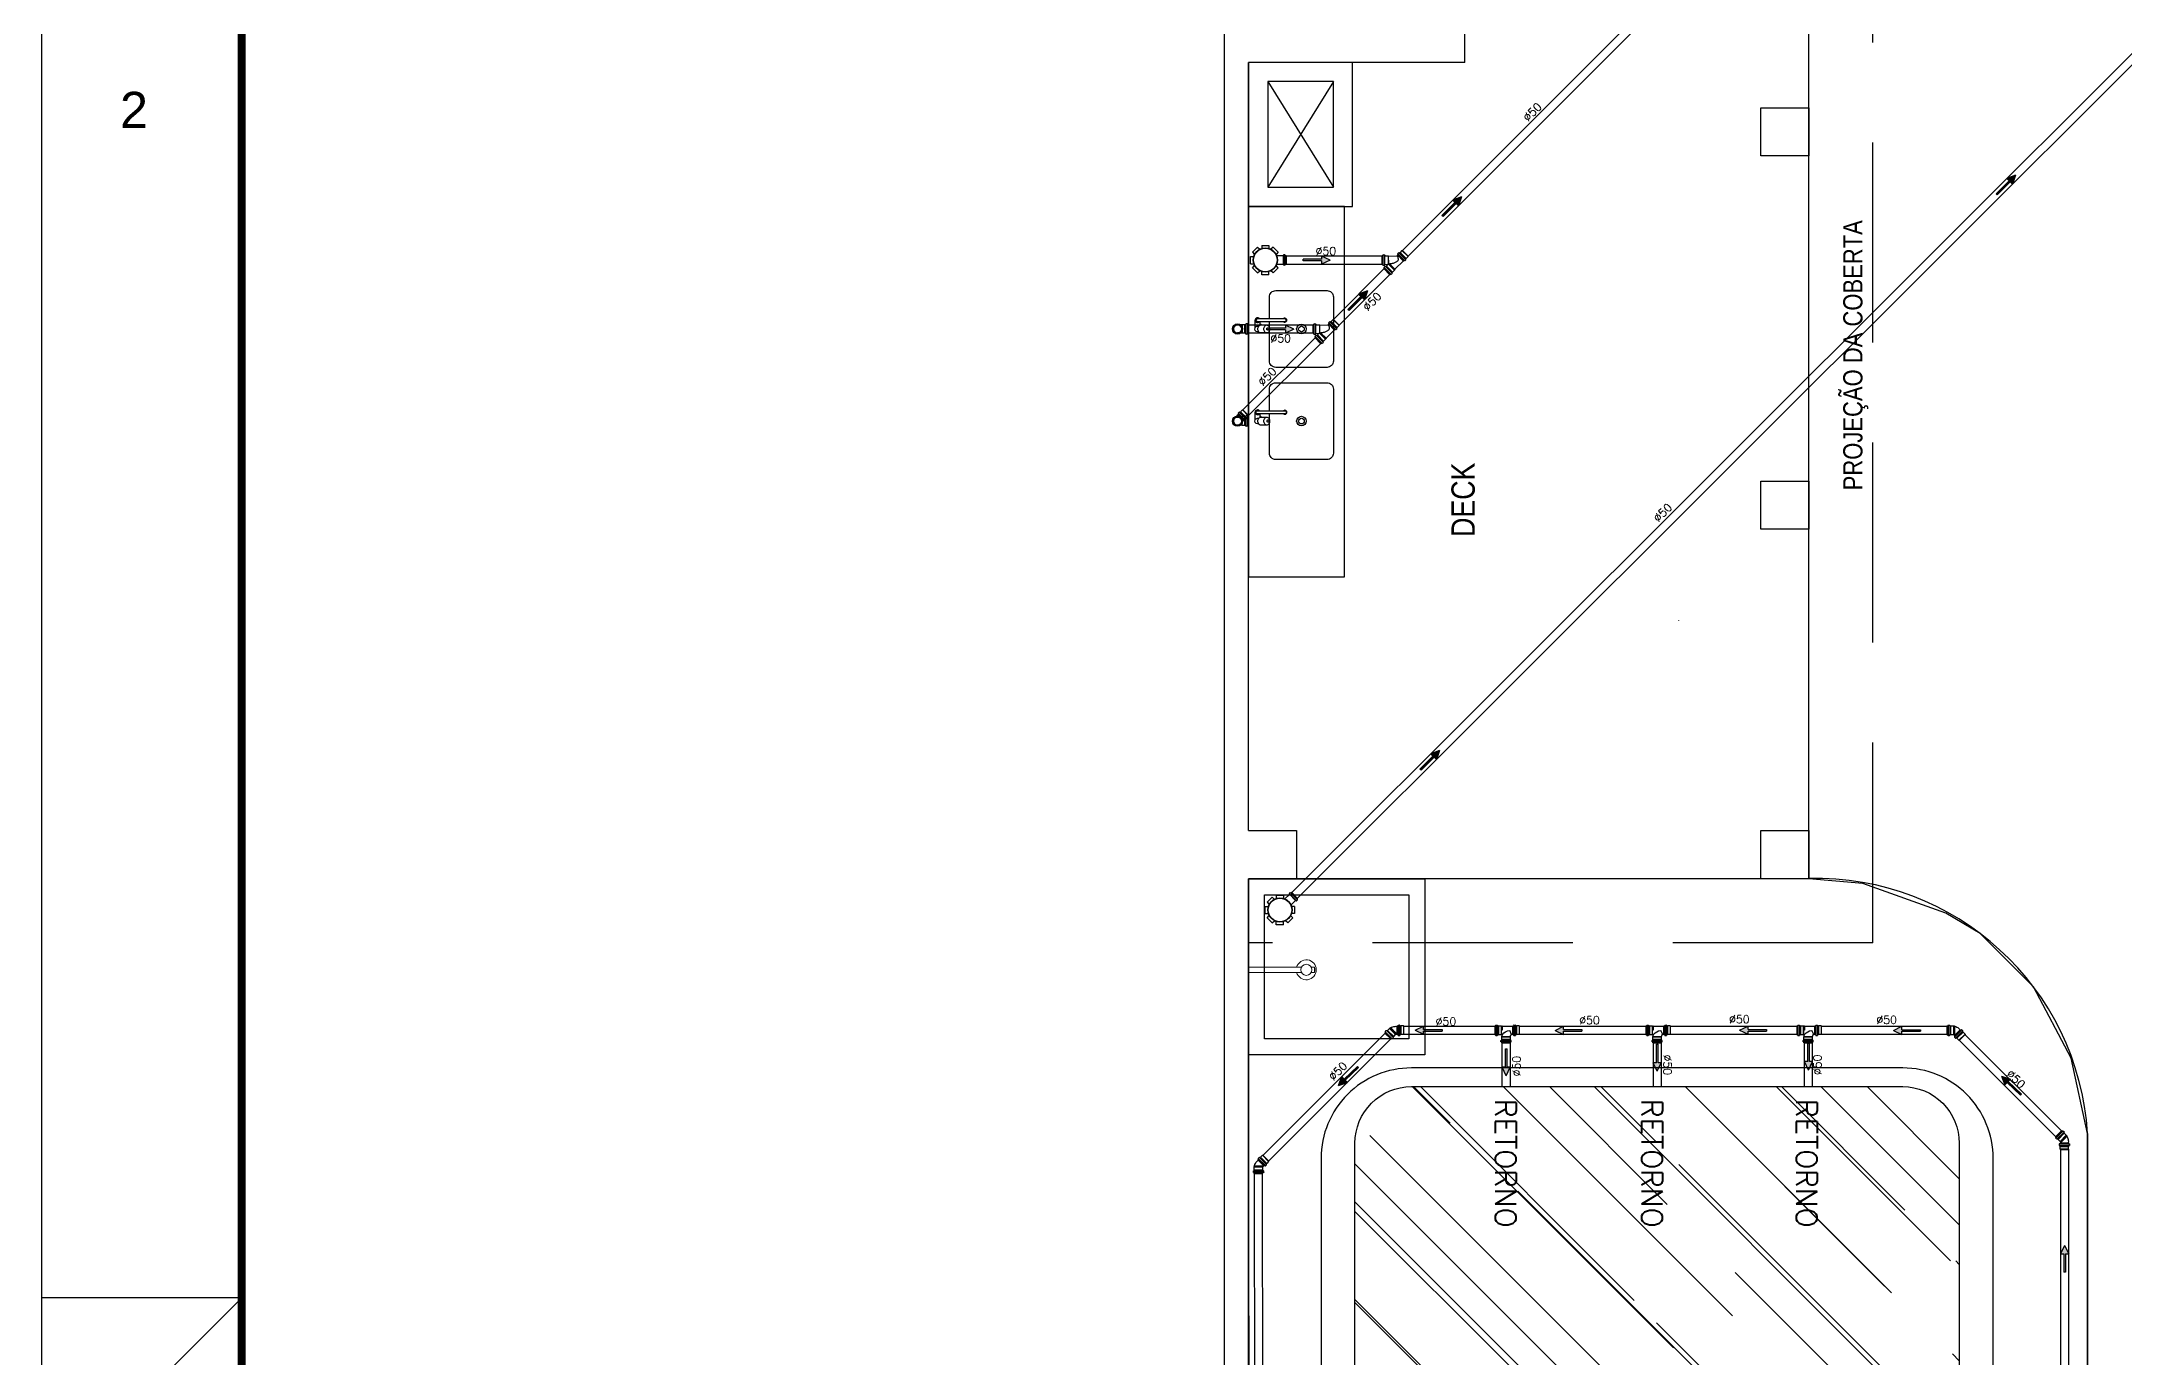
# Model space of a CAD drawing. Header units: millimetres. Extents: x 3923 to 4007, y 744 to 982.
# Drawn here: x 3923.03 to 3949.06, y 832.34 to 848.78 of the extents above; entities that cross this region are included whole.
import ezdxf
from ezdxf.enums import TextEntityAlignment as Align

# ---------------------------------------------------------------- set-up
doc = ezdxf.new("R2010")
doc.units = ezdxf.units.MM
doc.header["$LTSCALE"] = 20
doc.linetypes.add('CONTINU', pattern=[0])
doc.linetypes.add('HIDDEN2', pattern=[0.1875, 0.125, -0.0625])
for name, color, linetype in [('AF', 5, 'Continuous'), ('E-txt-g', 3, 'Continuous'), ('Esgoto', 5, 'Continuous'), ('HIDROSSANITÁRIO', 8, 'Continuous'), ("PRANCHA - PROJETU'S", 7, 'Continuous'), ('Prumadas_T', 2, 'Continuous'), ('Texto-Tubos', 7, 'Continuous'), ('TigreCad', 3, 'Continuous'), ('Tinterno', 9, 'Continuous')]:
    doc.layers.add(name, color=color, linetype=linetype)
doc.layers.add('E-Lay-9', color=9, linetype='Continuous', lineweight=9)
doc.layers.add('E-Txt-W', color=7, linetype='Continuous', lineweight=20)
doc.styles.add('ARIAL', font='arial.ttf', dxfattribs={"height": 2})
doc.styles.add('F2', font='ARIALN.TTF')
doc.styles.add('REG60', font='romans.shx', dxfattribs={"width": 0.8, "height": 0.15})
doc.styles.add('REG80', font='romans.shx', dxfattribs={"width": 0.8, "height": 0.2})
doc.styles.add('ROMANS', font='romans__.ttf', dxfattribs={"height": 0.1})
doc.styles.add('TCTUBOS-TXT', font='txt.shx')

# ---------------------------------------------------------------- blocks, each defined once
blk = doc.blocks.new('ADFSGASDFG')
at = {"layer": "PRANCHA - PROJETU'S", "color": 1}
for p, q in [((276.578, 107.346), (276.578, 47.946)), ((279.078, 77.646), (276.578, 75.146)), ((279.078, 77.646), (276.578, 77.646))]:
    blk.add_line(p, q, dxfattribs=at)
at = {"layer": "PRANCHA - PROJETU'S", "color": 4, "const_width": 0.1}
blk.add_lwpolyline([(279.078, 106.346), (359.678, 106.346), (359.678, 48.946), (279.078, 48.946)], close=True, dxfattribs=at)
at = {"layer": "PRANCHA - PROJETU'S", "color": 50, "linetype": 'Continuous', "style": 'ARIAL'}
blk.add_text('2', height=0.45, dxfattribs=at).set_placement((277.732, 92.496), align=Align.MIDDLE)
blk = doc.blocks.new('Chuveiro')
at = {"layer": 'E-Lay-9', "color": 8}
for p, q in [((-0.031, 0.016), (-0.36, 0.016)), ((0.051, 0.016), (0.031, 0.016)), ((0.051, 0.016), (0.051, -0.016)), ((-0.031, -0.016), (-0.36, -0.016)), ((0.051, -0.016), (0.031, -0.016))]:
    blk.add_line(p, q, dxfattribs=at)
blk.add_circle((0, 0), 0.0348, dxfattribs=at)
for centre, radius, start, end in [((0, 0), 0.0624, 194.4775, 165.5225), ((0.009, 0), 0.0444, 339.4266, 20.5734)]:
    blk.add_arc(centre, radius, start, end, dxfattribs=at)
blk = doc.blocks.new('TXT-AMB75')
at = {"layer": 'E-txt-g', "style": 'REG80', "width": 0.8, "flags": 8}
blk.add_attdef('TXT', text='', height=0.2, dxfattribs=at).set_placement((0.005, 0.296), align=Align.CENTER)
at = {"layer": 'E-Txt-W', "style": 'REG60', "width": 0.8, "flags": 8}
blk.add_attdef('TXT', text='', height=0.15, dxfattribs=at).set_placement((0.005, 0.027), align=Align.CENTER)
blk = doc.blocks.new('ten50p')
at = {"layer": 'TigreCad'}
for p, q in [((-32, 64), (-32, 55)), ((-31, 65), (-28, 66)), ((-31, 64), (31, 64)), ((-31, 55), (31, 55)), ((-31, 54), (-28, 54)), ((-27, 71), (27, 71)), ((-27, 71), (-27, 67)), ((-27, 53), (-27, 48)), ((-27, 48), (-27, 31)), ((-27, 48), (27, 48)), ((-27, 48), (-27, 48)), ((-27, 31), (27, 31)), ((-27, 31), (-25, 30)), ((-27, 27), (-27, 24)), ((-25, 27), (-27, 27)), ((-27, 27), (0, 27)), ((-25, 24), (-27, 24)), ((-27, 24), (0, 24)), ((-25, 30), (-25, 27)), ((-25, 24), (-25, -42)), ((0, 24), (0, 27)), ((27, 31), (25, 30)), ((25, 30), (25, 24)), ((27, 71), (27, 67)), ((27, 53), (27, 48)), ((27, 48), (27, 48)), ((27, 48), (27, 31)), ((31, 65), (28, 66)), ((31, 54), (28, 54)), ((32, 64), (32, 55)), ((40, 27), (38, 26)), ((40, 27), (40, -27)), ((56, 27), (40, 27)), ((57, 27), (56, 27)), ((57, 27), (57, -27)), ((61, 27), (57, 27)), ((63, 31), (62, 28)), ((63, 31), (63, -31)), ((72, 32), (64, 32)), ((72, 31), (72, -31)), ((73, 31), (74, 28)), ((79, 27), (75, 27)), ((79, 27), (79, -27)), ((0, -21), (25, -33)), ((25, -33), (25, -42)), ((40, -27), (39, -26)), ((56, -27), (40, -27)), ((57, -27), (56, -27)), ((61, -27), (57, -27)), ((63, -31), (62, -28)), ((72, -32), (64, -32)), ((73, -31), (74, -28)), ((79, -27), (75, -27))]:
    blk.add_line(p, q, dxfattribs=at)
for centre, radius, start, end in [((-31, 64), 1, 105, 180), ((-31, 55), 1, 180, 265), ((-28, 67), 1, 285, 0), ((-28, 53), 1, 0, 85), ((89, -43), 91.6, 134.1792, 165.8838), ((26, 24), 1, 180, 286.2777), ((28, 67), 1, 180, 255), ((28, 53), 1, 95, 180), ((57, -81), 108, 99.9198, 106.2777), ((31, 64), 1, 0, 75), ((31, 55), 1, 275, 0), ((61, 28), 1, 270, 355), ((64, 31), 1, 90, 175), ((72, 31), 1, 15, 90), ((75, 28), 1, 195, 270), ((57, -81), 57.6, 108.4794, 123.2986), ((61, -28), 1, 5, 90), ((64, -31), 1, 185, 270), ((72, -31), 1, 270, 345), ((75, -28), 1, 90, 165)]:
    blk.add_arc(centre, radius, start, end, dxfattribs=at)
at = {"layer": 'Tinterno'}
for p, q in [((-27, 66), (27, 66)), ((-27, 54), (27, 54)), ((-27, 48), (27, 48)), ((-25, 30), (25, 30)), ((-25, 27), (0, 27)), ((-25, 24), (0, 24)), ((0, 27), (0, 27)), ((0, 24), (0, 24)), ((38, 25), (38, -27)), ((56, 27), (56, -27)), ((62, 27), (62, -27)), ((74, 27), (74, -27)), ((-25, -42), (25, -42))]:
    blk.add_line(p, q, dxfattribs=at)
blk = doc.blocks.new('j4n50p')
at = {"layer": 'TigreCad'}
for p, q in [((-24, 12), (-32, 3)), ((6, 27), (3, 27)), ((3, 25), (3, 27)), ((3, 27), (3, -30)), ((6, 25), (6, 27)), ((6, 27), (6, -27)), ((9, 25), (6, 25)), ((11, 27), (9, 25)), ((28, 27), (11, 27)), ((11, 27), (11, -27)), ((33, 27), (28, 27)), ((28, 27), (28, 27)), ((34, 31), (34, 28)), ((34, 31), (34, -31)), ((44, 32), (35, 32)), ((44, 31), (45, 28)), ((44, 31), (44, -31)), ((51, 27), (46, 27)), ((51, 27), (51, -27)), ((9, -27), (3, -32)), ((6, -27), (3, -30)), ((3, -30), (3, -32)), ((6, -27), (6, -29)), ((11, -27), (10, -27)), ((28, -27), (11, -27)), ((33, -27), (28, -27)), ((28, -27), (28, -27)), ((34, -31), (34, -28)), ((44, -32), (35, -32)), ((44, -31), (45, -28)), ((51, -27), (46, -27))]:
    blk.add_line(p, q, dxfattribs=at)
for centre, radius, start, end in [((10, -22), 47.3, 97.6023, 134.5558), ((33, 28), 1, 270, 355), ((35, 31), 1, 90, 175), ((44, 31), 1, 15, 90), ((46, 28), 1, 195, 270), ((10, -27), 1, 45, 135), ((33, -28), 1, 5, 90), ((35, -31), 1, 185, 270), ((44, -31), 1, 270, 345), ((46, -28), 1, 90, 165)]:
    blk.add_arc(centre, radius, start, end, dxfattribs=at)
at = {"layer": 'Tinterno'}
for p, q in [((3, -32), (-32, 3)), ((3, 25), (3, -32)), ((6, 25), (6, -29)), ((9, 25), (9, -27)), ((28, 27), (28, -27)), ((28, 27), (28, -27)), ((33, 27), (33, -27)), ((45, 27), (45, -27))]:
    blk.add_line(p, q, dxfattribs=at)
blk = doc.blocks.new('11030602p')
at = {"layer": 'TigreCad'}
for p, q in [((0, -27), (0, 27)), ((0, 27), (4, 27)), ((6, 31), (5, 28)), ((7, 32), (16, 32)), ((7, -31), (7, 31)), ((16, -31), (16, 31)), ((17, 31), (17, 28)), ((18, 27), (23, 27)), ((23, 27), (23, 27)), ((40, 27), (23, 27)), ((40, 27), (42, 25)), ((42, -25), (42, 25)), ((0, -27), (4, -27)), ((6, -31), (5, -28)), ((7, -32), (16, -32)), ((17, -31), (17, -28)), ((18, -27), (23, -27)), ((23, -27), (23, -27)), ((40, -27), (23, -27)), ((40, -27), (42, -25))]:
    blk.add_line(p, q, dxfattribs=at)
for centre, start, end in [((4, 28), 270, 345), ((7, 31), 90, 165), ((16, 31), 5, 90), ((18, 28), 185, 270), ((4, -28), 15, 90), ((7, -31), 195, 270), ((16, -31), 270, 355), ((18, -28), 90, 175)]:
    blk.add_arc(centre, 1, start, end, dxfattribs=at)
at = {"layer": 'Tinterno'}
for p, q in [((5, -27), (5, 27)), ((17, -27), (17, 27)), ((23, 27), (23, -27)), ((23, -27), (23, 27)), ((40, 27), (40, -27))]:
    blk.add_line(p, q, dxfattribs=at)
blk = doc.blocks.new('j9n50d')
at = {"layer": 'TigreCad'}
for p, q in [((28, 25), (0, 25)), ((30, 27), (28, 25)), ((30, -27), (30, 27)), ((47, 27), (30, 27)), ((47, -27), (47, 27)), ((52, 27), (47, 27)), ((47, 27), (47, 27)), ((53, 31), (53, 28)), ((53, 31), (53, -31)), ((63, 32), (54, 32)), ((63, 31), (63, -31)), ((64, 31), (65, 28)), ((70, 27), (66, 27)), ((70, 27), (70, -27)), ((28, -25), (0, -25)), ((30, -27), (28, -25)), ((47, -27), (30, -27)), ((52, -27), (47, -27)), ((47, -27), (47, -27)), ((53, -31), (53, -28)), ((63, -32), (54, -32)), ((64, -31), (65, -28)), ((70, -27), (66, -27))]:
    blk.add_line(p, q, dxfattribs=at)
for centre, radius, start, end in [((0, 0), 25.4, 90, 270), ((52, 28), 1, 270, 355), ((54, 31), 1, 90, 175), ((63, 31), 1, 15, 90), ((66, 28), 1, 195, 270), ((52, -28), 1, 5, 90), ((54, -31), 1, 185, 270), ((63, -31), 1, 270, 345), ((66, -28), 1, 90, 165)]:
    blk.add_arc(centre, radius, start, end, dxfattribs=at)
at = {"layer": 'Tinterno'}
for p, q in [((28, -25), (28, 25)), ((47, -27), (47, 27)), ((53, 27), (53, -27)), ((65, 27), (65, -27))]:
    blk.add_line(p, q, dxfattribs=at)
blk = doc.blocks.new('j9n50s')
at = {"layer": 'TigreCad'}
for p, q in [((19, 25), (30, 25)), ((19, -25), (30, -25))]:
    blk.add_line(p, q, dxfattribs=at)
for radius in [31.8, 27.4]:
    blk.add_circle((0, 0), radius, dxfattribs=at)
at = {"layer": 'Tinterno'}
for p, q in [((30, 25), (30, 10)), ((30, -10), (30, -25))]:
    blk.add_line(p, q, dxfattribs=at)
blk.add_circle((0, 0), 25.6, dxfattribs=at)
blk = doc.blocks.new('26276942p')
at = {"layer": 'TigreCad'}
for p, q in [((56, 25), (-18, 25)), ((59, 27), (56, 27)), ((56, 25), (56, 27)), ((56, 25), (56, -23)), ((59, 25), (59, 27)), ((61, 25), (59, 25)), ((59, 25), (59, -25)), ((63, 27), (61, 25)), ((63, -26), (63, 27)), ((80, 27), (63, 27)), ((80, -27), (80, 27)), ((85, 27), (80, 27)), ((80, 27), (80, 27)), ((86, 31), (86, 28)), ((86, 31), (86, -31)), ((96, 32), (87, 32)), ((96, 31), (96, -31)), ((97, 31), (98, 28)), ((103, 27), (99, 27)), ((103, 27), (103, -27)), ((-11, -25), (-18, -25)), ((26, -61), (-10, -26)), ((26, -64), (63, -26)), ((26, -64), (26, -61)), ((41, -79), (26, -64)), ((83, -39), (39, -83)), ((39, -83), (41, -81)), ((45, -90), (39, -84)), ((47, -90), (49, -89)), ((89, -50), (50, -89)), ((53, -92), (50, -89)), ((92, -53), (53, -92)), ((59, -25), (56, -23)), ((80, -27), (68, -27)), ((79, -41), (68, -29)), ((85, -27), (80, -27)), ((80, -27), (80, -27)), ((83, -39), (81, -41)), ((90, -45), (84, -39)), ((86, -31), (86, -28)), ((96, -32), (87, -32)), ((90, -47), (89, -49)), ((92, -53), (89, -50)), ((97, -31), (98, -28)), ((103, -27), (99, -27))]:
    blk.add_line(p, q, dxfattribs=at)
for points in [[(1, -1, -0.153495), (5, 0, -0.085604), (22, -2, -0.043194), (39, -9, -0.022416), (56, -21, -0.009739)], [(-11, -25, -0.086386), (-10, -17, -0.063763), (-4, -7, -0.026182), (1, -1, -0.049941)], [(59, -23, -0.003371), (61, -25, -0.009739), (67, -28, -0.042942)]]:
    blk.add_lwpolyline(points, format="xyb", dxfattribs=at)
for centre, radius, start, end in [((85, 28), 1, 270, 355), ((87, 31), 1, 90, 175), ((96, 31), 1, 15, 90), ((99, 28), 1, 195, 270), ((-11, -27), 1.5, 45, 90), ((40, -83), 1, 140, 225), ((40, -80), 1, 320, 45), ((46, -90), 1, 225, 300), ((50, -90), 1, 45, 120), ((68, -28), 1, 90, 225), ((80, -40), 1, 225, 310), ((83, -40), 1, 45, 130), ((85, -28), 1, 5, 90), ((87, -31), 1, 185, 270), ((90, -50), 1, 150, 225), ((90, -46), 1, 330, 45), ((96, -31), 1, 270, 345), ((99, -28), 1, 90, 165)]:
    blk.add_arc(centre, radius, start, end, dxfattribs=at)
at = {"layer": 'Tinterno'}
for p, q in [((-18, 25), (-18, -25)), ((56, 27), (56, -23)), ((59, 27), (59, -25)), ((61, -25), (61, 25)), ((80, -27), (80, 27)), ((86, 27), (86, -27)), ((98, 27), (98, -27)), ((62, -25), (26, -61)), ((80, -41), (41, -80)), ((90, -46), (46, -90))]:
    blk.add_line(p, q, dxfattribs=at)
blk = doc.blocks.new('27150012p')
at = {"layer": 'TigreCad'}
for p, q in [((-92, -23), (-92, 22)), ((-92, 22), (-72, 22)), ((-81, 49), (-49, 81)), ((-81, 49), (-67, 35)), ((-49, 81), (-35, 67)), ((-23, 91), (-23, 72)), ((-23, 91), (22, 91)), ((22, 91), (22, 72)), ((49, 81), (35, 67)), ((49, 81), (81, 49)), ((81, 49), (67, 35)), ((111, 27), (70, 27)), ((113, 31), (112, 28)), ((122, 32), (114, 32)), ((114, 31), (114, -31)), ((122, 31), (122, -31)), ((123, 31), (124, 28)), ((129, 27), (125, 27)), ((129, 27), (129, -27)), ((-92, -23), (-72, -23)), ((-81, -49), (-67, -35)), ((-49, -81), (-81, -49)), ((-49, -81), (-35, -67)), ((-23, -92), (-23, -72)), ((22, -92), (-23, -92)), ((22, -92), (22, -72)), ((49, -81), (35, -67)), ((81, -49), (49, -81)), ((81, -49), (67, -35)), ((111, -27), (70, -27)), ((113, -31), (112, -28)), ((122, -32), (114, -32)), ((123, -31), (124, -28)), ((129, -27), (125, -27))]:
    blk.add_line(p, q, dxfattribs=at)
blk.add_circle((0, 0), 75.5, dxfattribs=at)
for centre, start, end in [((111, 28), 270, 355), ((114, 31), 90, 175), ((122, 31), 15, 90), ((125, 28), 195, 270), ((111, -28), 5, 90), ((114, -31), 185, 270), ((122, -31), 270, 345), ((125, -28), 90, 165)]:
    blk.add_arc(centre, 1, start, end, dxfattribs=at)
at = {"layer": 'Tinterno'}
for p, q in [((112, 27), (112, -27)), ((124, 27), (124, -27))]:
    blk.add_line(p, q, dxfattribs=at)
blk.add_circle((0, 0), 73.5, dxfattribs=at)
blk = doc.blocks.new('Seta')
at = {"layer": 'AF'}
blk.add_hatch(color=256, dxfattribs=at).paths.add_polyline_path([(-0.115, 0.004), (-0.115, -0.006), (0, -0.006), (0, -0.027), (0.053, -0.001), (0, 0.024), (0, 0.004)])
for p, q in [((0, 0.004), (-0.115, 0.004)), ((-0.115, -0.006), (-0.115, 0.004)), ((0.053, -0.001), (0, 0.024)), ((0, 0.024), (0, 0.004)), ((0, -0.006), (-0.115, -0.006)), ((0.053, -0.001), (0, -0.027)), ((0, -0.006), (0, -0.027))]:
    blk.add_line(p, q, dxfattribs=at)

msp = doc.modelspace()

# ---------------------------------------------------------------- hatches: boundary and pattern name
at = {"layer": 'HIDROSSANITÁRIO'}
h = msp.add_hatch(dxfattribs=at)
h.set_pattern_fill('AR-RROOF', color=8, scale=1.2, angle=135, style=0)
h.set_pattern_definition([(135, (4165.9969, -2176.6678), (-2.71529004, 1.01823376), [18, -2.4, 6, -1.2]), (135, (4164.4441, -2175.9635), (-0.2800143, -1.9770706), [3.6, -0.396, 7.2, -0.9]), (135, (4164.8514, -2176.9648), (-4.98086017, 3.84383246), [9.6, -1.68, 4.8, -1.2])])
edge = h.paths.add_edge_path()
edge.add_arc((3946.288, 835.02), 0.706, 0, 90, ccw=False)
edge.add_line((3946.994, 835.02), (3946.994, 818.326))
edge.add_arc((3946.288, 818.326), 0.706, -90, 0, ccw=False)
edge.add_line((3946.288, 817.62), (3940.147, 817.62))
edge.add_arc((3940.147, 818.326), 0.706, 180, 270, ccw=False)
edge.add_line((3939.442, 818.326), (3939.442, 835.02))
edge.add_arc((3940.147, 835.02), 0.706, 90, 180, ccw=False)
edge.add_line((3940.147, 835.726), (3946.288, 835.726))
h.paths.add_polyline_path([(3943.831, 825.213), (3943.831, 828.185), (3943.379, 828.185), (3943.379, 825.213)], flags=24)
h.paths.add_polyline_path([(3944.253, 826.017), (3944.253, 827.381), (3943.858, 827.381), (3943.858, 826.017)], flags=24)

# ---------------------------------------------------------------- linework, layer by layer
at = {"layer": 'HIDROSSANITÁRIO', "color": 8, "linetype": 'Continuous'}
for p, q in [((3937.813, 814.197), (3937.813, 859.197)), ((3945.113, 838.325, -0.493), (3945.113, 852.325, -0.493)), ((3940.813, 848.525, -0.493), (3940.813, 850.425, -0.493)), ((3938.113, 838.925), (3938.113, 848.525)), ((3938.113, 838.925, -0.493), (3938.113, 848.525, -0.493)), ((3940.813, 848.525, -0.493), (3938.113, 848.525, -0.493)), ((3938.113, 814.897), (3938.113, 838.325)), ((3945.113, 838.325, -0.493), (3938.113, 838.325, -0.493)), ((3948.598, 835.14), (3948.598, 816.488))]:
    msp.add_line(p, q, dxfattribs=at)
at = {"layer": 'HIDROSSANITÁRIO', "color": 8, "linetype": 'HIDDEN2'}
for q in [(3945.913, 853.125, -0.493), (3938.113, 837.525, -0.493)]:
    msp.add_line((3945.913, 837.525, -0.493), q, dxfattribs=at)
at = {"layer": 'HIDROSSANITÁRIO', "color": 8}
for p, q in [((3938.353, 848.285, -0.493), (3939.173, 846.965, -0.493)), ((3939.173, 848.285, -0.493), (3938.353, 846.965, -0.493)), ((3938.255, 845.284, -0.493), (3938.255, 845.242, -0.493)), ((3938.255, 844.133, -0.493), (3938.255, 844.091, -0.493))]:
    msp.add_line(p, q, dxfattribs=at)
at = {"layer": 'HIDROSSANITÁRIO', "color": 8, "linetype": 'CONTINU', "elevation": -0.493}
for points in [[(3938.113, 848.525), (3938.113, 846.725), (3939.413, 846.725), (3939.413, 848.525)], [(3938.353, 848.285), (3938.353, 846.965), (3939.173, 846.965), (3939.173, 848.285)], [(3939.313, 842.097), (3939.313, 846.725), (3938.113, 846.725), (3938.113, 842.097)]]:
    msp.add_lwpolyline(points, close=True, dxfattribs=at)
at = {"layer": 'HIDROSSANITÁRIO', "color": 8, "linetype": 'Continuous', "elevation": -0.493}
for points in [[(3945.113, 847.959), (3945.113, 847.359), (3944.513, 847.359), (3944.513, 847.959)], [(3945.113, 843.292), (3945.113, 842.692), (3944.513, 842.692), (3944.513, 843.292)], [(3945.113, 838.925), (3945.113, 838.325), (3944.513, 838.325), (3944.513, 838.925)], [(3938.113, 838.325), (3940.313, 838.325), (3940.313, 836.125), (3938.113, 836.125)], [(3938.313, 838.125), (3940.113, 838.125), (3940.113, 836.325), (3938.313, 836.325)]]:
    msp.add_lwpolyline(points, close=True, dxfattribs=at)
at = {"layer": 'HIDROSSANITÁRIO', "color": 8, "elevation": -0.493}
for points in [[(3938.373, 845.324), (3938.373, 845.594, -0.414214), (3938.453, 845.674), (3939.093, 845.674, -0.414214), (3939.173, 845.594), (3939.173, 844.794, -0.414214), (3939.093, 844.714), (3938.453, 844.714, -0.414214), (3938.373, 844.794), (3938.373, 845.179)], [(3938.239, 845.159), (3938.225, 845.159, -0.546464), (3938.193, 845.208, 0.10784), (3938.195, 845.217), (3938.195, 845.304)], [(3938.193, 845.208, -0.293273), (3938.225, 845.229), (3938.239, 845.229)], [(3938.339, 845.144), (3938.264, 845.144, -0.133256), (3938.251, 845.147, -0.106756), (3938.239, 845.158, -0.082828), (3938.231, 845.174, -0.071352), (3938.229, 845.194, -0.071352), (3938.231, 845.214, -0.082828), (3938.239, 845.229, -0.106756), (3938.251, 845.24, -0.133256), (3938.264, 845.244), (3938.339, 845.244)], [(3938.373, 845.214), (3938.373, 845.284, -0.414214)], [(3938.373, 844.173), (3938.373, 844.443, -0.414214), (3938.453, 844.523), (3939.093, 844.523, -0.414214), (3939.173, 844.443), (3939.173, 843.643, -0.414214), (3939.093, 843.563), (3938.453, 843.563, -0.414214), (3938.373, 843.643), (3938.373, 844.028)], [(3938.239, 844.008), (3938.225, 844.008, -0.546464), (3938.193, 844.058, 0.10784), (3938.195, 844.066), (3938.195, 844.153)], [(3938.193, 844.058, -0.293273), (3938.225, 844.078), (3938.239, 844.078)], [(3938.339, 843.993), (3938.264, 843.993, -0.133256), (3938.251, 843.997, -0.106756), (3938.239, 844.008, -0.082828), (3938.231, 844.023, -0.071352), (3938.229, 844.043, -0.071352), (3938.231, 844.063, -0.082828), (3938.239, 844.078, -0.106756), (3938.251, 844.09, -0.133256), (3938.264, 844.093), (3938.339, 844.093)], [(3938.373, 844.063), (3938.373, 844.133, -0.414214)]]:
    msp.add_lwpolyline(points, format="xyb", dxfattribs=at)
for points in [[(3938.225, 845.324), (3938.565, 845.324, -1), (3938.565, 845.284), (3938.225, 845.284, -1)], [(3938.339, 845.244, -0.133256), (3938.352, 845.24, -0.106756), (3938.364, 845.229, -0.082828), (3938.372, 845.214, -0.071352), (3938.375, 845.194, -0.071352), (3938.372, 845.174, -0.082828), (3938.364, 845.158, -0.106756), (3938.352, 845.147, -0.133256), (3938.339, 845.144, -0.133256), (3938.326, 845.147, -0.106756), (3938.314, 845.158, -0.082828), (3938.307, 845.174, -0.071352), (3938.304, 845.194, -0.071352), (3938.307, 845.214, -0.082828), (3938.314, 845.229, -0.106756), (3938.326, 845.24, -0.133256)], [(3938.354, 845.179, -0.133256), (3938.35, 845.18, -0.106756), (3938.347, 845.183, -0.082828), (3938.344, 845.188, -0.071352), (3938.344, 845.194, -0.071352), (3938.344, 845.2, -0.082828), (3938.347, 845.204, -0.106756), (3938.35, 845.208, -0.133256), (3938.354, 845.209, -0.133256), (3938.358, 845.208, -0.106756), (3938.362, 845.204, -0.082828), (3938.364, 845.2, -0.071352), (3938.365, 845.194, -0.071352), (3938.364, 845.188, -0.082828), (3938.362, 845.183, -0.106756), (3938.358, 845.18, -0.133256)], [(3938.225, 844.173), (3938.565, 844.173, -1), (3938.565, 844.133), (3938.225, 844.133, -1)], [(3938.339, 844.093, -0.133256), (3938.352, 844.09, -0.106756), (3938.364, 844.078, -0.082828), (3938.372, 844.063, -0.071352), (3938.375, 844.043, -0.071352), (3938.372, 844.023, -0.082828), (3938.364, 844.008, -0.106756), (3938.352, 843.997, -0.133256), (3938.339, 843.993, -0.133256), (3938.326, 843.997, -0.106756), (3938.314, 844.008, -0.082828), (3938.307, 844.023, -0.071352), (3938.304, 844.043, -0.071352), (3938.307, 844.063, -0.082828), (3938.314, 844.078, -0.106756), (3938.326, 844.09, -0.133256)], [(3938.354, 844.028, -0.133256), (3938.35, 844.029, -0.106756), (3938.347, 844.032, -0.082828), (3938.344, 844.037, -0.071352), (3938.344, 844.043, -0.071352), (3938.344, 844.049, -0.082828), (3938.347, 844.054, -0.106756), (3938.35, 844.057, -0.133256), (3938.354, 844.058, -0.133256), (3938.358, 844.057, -0.106756), (3938.362, 844.054, -0.082828), (3938.364, 844.049, -0.071352), (3938.365, 844.043, -0.071352), (3938.364, 844.037, -0.082828), (3938.362, 844.032, -0.106756), (3938.358, 844.029, -0.133256)], [(3946.288, 835.96), (3940.147, 835.96, 0.414214), (3939.018, 834.831), (3939.018, 818.137, 0.414214), (3940.147, 817.008), (3946.288, 817.008, 0.414214), (3947.418, 818.137), (3947.418, 834.831, 0.414214)], [(3946.288, 835.726, -0.414214), (3946.994, 835.02), (3946.994, 818.326, -0.414214), (3946.288, 817.62), (3940.147, 817.62, -0.414214), (3939.442, 818.326), (3939.442, 835.02, -0.414214), (3940.147, 835.726)]]:
    msp.add_lwpolyline(points, format="xyb", close=True, dxfattribs=at)
at = {"layer": 'HIDROSSANITÁRIO', "color": 8, "linetype": 'Continuous', "elevation": -0.493}
msp.add_lwpolyline([(3938.113, 838.925), (3938.713, 838.925), (3938.713, 838.325), (3938.113, 838.325)], dxfattribs=at)
at = {"layer": 'HIDROSSANITÁRIO', "color": 8}
msp.add_lwpolyline([(3938.113, 816.488), (3948.597, 816.493), (3948.598, 835.14), (3948.391, 836.084), (3947.921, 836.972), (3947.256, 837.639), (3946.828, 837.894), (3945.79, 838.264), (3945.113, 838.325), (3938.113, 838.325), (3938.121, 816.488)], dxfattribs=at)
for centre, radius in [((3938.773, 845.194, -0.493), 0.06), ((3938.773, 845.194, -0.493), 0.035), ((3938.773, 844.043, -0.493), 0.06), ((3938.773, 844.043, -0.493), 0.035)]:
    msp.add_circle(centre, radius, dxfattribs=at)
for centre, radius, start, end in [((3938.225, 845.304, -0.493), 0.03, 41.8103, 318.1897), ((3938.225, 845.194, -0.493), 0.07, 45.5847, 64.6231), ((3938.565, 845.304, -0.493), 0.025, 233.1301, 126.8699), ((3938.225, 844.153, -0.493), 0.03, 41.8103, 318.1897), ((3938.225, 844.043, -0.493), 0.07, 45.5847, 64.6231), ((3938.565, 844.153, -0.493), 0.025, 233.1301, 126.8699), ((3945.206, 834.929, -0.493), 3.398, 3.5687, 91.5715)]:
    msp.add_arc(centre, radius, start, end, dxfattribs=at)
at = {"layer": 'HIDROSSANITÁRIO', "color": 8, "linetype": 'Continuous'}
msp.add_open_spline([(3943.486, 841.551), (3943.486, 841.55), (3943.487, 841.549), (3943.487, 841.548)], degree=3, dxfattribs=at)
msp.add_open_spline([(3943.486, 841.551), (3943.486, 841.55), (3943.487, 841.549), (3943.487, 841.548)], degree=3, dxfattribs=at)
msp.add_open_spline([(3943.486, 841.551), (3943.486, 841.55), (3943.487, 841.549), (3943.487, 841.548)], degree=3, dxfattribs=at)
msp.add_open_spline([(3943.486, 841.551), (3943.486, 841.55), (3943.487, 841.549), (3943.487, 841.548)], degree=3, dxfattribs=at)
msp.add_open_spline([(3943.486, 841.551), (3943.486, 841.55), (3943.487, 841.549), (3943.487, 841.548)], degree=3, dxfattribs=at)
msp.add_open_spline([(3943.486, 841.551), (3943.486, 841.55), (3943.487, 841.549), (3943.487, 841.548)], degree=3, dxfattribs=at)
msp.add_open_spline([(3943.486, 841.551), (3943.486, 841.55), (3943.487, 841.549), (3943.487, 841.548)], degree=3, dxfattribs=at)
msp.add_open_spline([(3943.486, 841.551), (3943.486, 841.55), (3943.487, 841.549), (3943.487, 841.548)], degree=3, dxfattribs=at)
msp.add_open_spline([(3943.486, 841.551), (3943.486, 841.55), (3943.487, 841.549), (3943.487, 841.548)], degree=3, dxfattribs=at)
msp.add_open_spline([(3943.486, 841.551), (3943.486, 841.55), (3943.487, 841.549), (3943.487, 841.548)], degree=3, dxfattribs=at)
msp.add_open_spline([(3943.486, 841.551), (3943.486, 841.55), (3943.487, 841.549), (3943.487, 841.548)], degree=3, dxfattribs=at)
msp.add_open_spline([(3943.486, 841.551), (3943.486, 841.55), (3943.487, 841.549), (3943.487, 841.548)], degree=3, dxfattribs=at)
msp.add_open_spline([(3943.486, 841.551), (3943.486, 841.55), (3943.487, 841.549), (3943.487, 841.548)], degree=3, dxfattribs=at)
msp.add_open_spline([(3943.486, 841.551), (3943.486, 841.55), (3943.487, 841.549), (3943.487, 841.548)], degree=3, dxfattribs=at)
msp.add_open_spline([(3943.486, 841.551), (3943.486, 841.55), (3943.487, 841.549), (3943.487, 841.548)], degree=3, dxfattribs=at)
msp.add_open_spline([(3943.486, 841.551), (3943.486, 841.55), (3943.487, 841.549), (3943.487, 841.548)], degree=3, dxfattribs=at)
msp.add_open_spline([(3943.486, 841.551), (3943.486, 841.55), (3943.487, 841.549), (3943.487, 841.548)], degree=3, dxfattribs=at)
at = {"layer": 'TigreCad'}
for p, q in [((3940.034, 846.175, -0.493), (3943.485, 849.627, -0.493)), ((3940.105, 846.104, -0.493), (3943.557, 849.555, -0.493)), ((3938.652, 838.153), (3949.336, 848.821)), ((3938.723, 838.081), (3949.407, 848.749)), ((3938.581, 846.107), (3939.78, 846.107, -0.493)), ((3938.581, 846.005), (3939.78, 846.005, -0.493)), ((3939.172, 845.314), (3939.804, 845.946, -0.493)), ((3939.244, 845.242), (3939.876, 845.875, -0.493)), ((3938.113, 845.245), (3938.918, 845.245)), ((3938.113, 845.144), (3938.918, 845.144)), ((3938.041, 844.183, -0.493), (3938.943, 845.085)), ((3938.112, 844.111, -0.493), (3939.015, 845.013)), ((3938.291, 834.867, -0.493), (3939.819, 836.395, -0.493)), ((3938.362, 834.794, -0.493), (3939.891, 836.323, -0.493)), ((3940.051, 836.481, -0.493), (3941.187, 836.481, -0.493)), ((3940.051, 836.38, -0.493), (3941.187, 836.38, -0.493)), ((3941.279, 836.287, -0.493), (3941.279, 835.726, -0.493)), ((3941.38, 836.287, -0.493), (3941.38, 835.726, -0.493)), ((3941.496, 836.481, -0.493), (3943.075, 836.481, -0.493)), ((3941.496, 836.38, -0.493), (3943.075, 836.38, -0.493)), ((3943.167, 836.272, -0.493), (3943.167, 835.726, -0.493)), ((3943.268, 836.272, -0.493), (3943.269, 835.726, -0.493)), ((3943.384, 836.481, -0.493), (3944.963, 836.481, -0.493)), ((3943.384, 836.38, -0.493), (3944.963, 836.38, -0.493)), ((3945.055, 836.272, -0.493), (3945.055, 835.726, -0.493)), ((3945.156, 836.272, -0.493), (3945.156, 835.726, -0.493)), ((3945.272, 836.481, -0.493), (3946.841, 836.481, -0.493)), ((3945.272, 836.38, -0.493), (3946.841, 836.38, -0.493)), ((3946.994, 836.307, -0.493), (3948.2, 835.101)), ((3947.065, 836.379, -0.493), (3948.272, 835.172)), ((3948.257, 834.941), (3948.257, 816.149)), ((3948.358, 834.941), (3948.358, 816.149)), ((3938.192, 826.817, -0.493), (3938.188, 834.643, -0.493)), ((3938.293, 826.817, -0.493), (3938.288, 834.643, -0.493))]:
    msp.add_line(p, q, dxfattribs=at)

# ---------------------------------------------------------------- block references
at = {"layer": 'AF'}
for name, p, xscale, yscale, zscale, rotation in [('Seta', (3947.622, 847.041), 2, 2, 2, 45), ('Seta', (3940.697, 846.77, -0.493), 2, 2, 2, 45), ('11030602p', (3940.011, 846.081, -0.493), 0.002, 0.002, 0.002, 45.000000000193), ('Seta', (3939.522, 845.596, -0.247), 2, 2, 2, 45), ('11030602p', (3939.149, 845.219), 0.002, 0.002, 0.002, 45.00000000022614), ('11030602p', (3938.018, 844.088, -0.493), 0.002, 0.002, 0.002, 45.00000000016949), ('Seta', (3940.422, 839.852), 2, 2, 2, 45), ('Seta', (3940.3, 836.428), 2, 2, 2, 180), ('Seta', (3942.048, 836.427), 2, 2, 2, 180), ('Seta', (3944.354, 836.428), 2, 2, 2, 180), ('Seta', (3945.113, 836.04), 2, 2, 2, 270), ('Seta', (3946.278, 836.426), 2, 2, 2, 180), ('Seta', (3939.315, 835.812), 2, 2, 2, 223.5872101482369), ('Seta', (3941.334, 835.969), 2, 2, 2, 270), ('Seta', (3943.221, 836.025), 2, 2, 2, 270), ('Seta', (3947.596, 835.782, -0.325), 2, 2, 2, 136.7093269006717), ('11030602p', (3938.268, 834.773, -0.493), 0.002, 0.002, 0.002, 45.00000000031594), ('Seta', (3948.308, 833.636), 2, 2, 2, 89.99999999999999)]:
    msp.add_blockref(name, p, dxfattribs=dict(at, xscale=xscale, yscale=yscale, zscale=zscale, rotation=rotation))
for name, p, xscale, yscale, zscale in [('Seta', (3939.025, 846.058), 2, 2, 2), ('Seta', (3938.572, 845.195), 2, 2, 2), ('11030602p', (3939.968, 836.43, -0.493), 0.002, 0.002, 0.002), ('11030602p', (3941.413, 836.43, -0.493), 0.002, 0.002, 0.002)]:
    msp.add_blockref(name, p, dxfattribs=dict(at, xscale=xscale, yscale=yscale, zscale=zscale))
at = {"layer": 'Esgoto', "xscale": 0.002, "yscale": 0.002, "zscale": 0.002}
for p in [(3943.301, 836.43, -0.493), (3945.189, 836.43, -0.493)]:
    msp.add_blockref('11030602p', p, dxfattribs=at)
for p, rotation in [((3946.971, 836.401, -0.493), 315.0000000003811), ((3948.307, 835.024), 270.0000000001187)]:
    msp.add_blockref('11030602p', p, dxfattribs=dict(at, rotation=rotation))
at = {"layer": 'HIDROSSANITÁRIO', "color": 8}
ref = msp.add_blockref('TXT-AMB75', (3941.371, 843.052, -0.493), dxfattribs=dict(at, xscale=1.458, yscale=1.458, zscale=1.458, rotation=90))
ref.add_attrib('TXT', 'DECK', dxfattribs={"layer": 'E-txt-g', "color": 2, "height": 0.2916, "rotation": 90, "style": 'F2'}).set_placement((3940.939, 843.06, -0.493), align=Align.CENTER)
at = {"layer": 'HIDROSSANITÁRIO', "color": 8, "xscale": 2, "yscale": 2, "zscale": 2}
msp.add_blockref('Chuveiro', (3938.834, 837.186, -0.493), dxfattribs=at)
at = {"layer": "PRANCHA - PROJETU'S", "color": 1}
msp.add_blockref('ADFSGASDFG', (3646.451, 755.44), dxfattribs=at)
at = {"layer": 'TigreCad', "xscale": 0.002, "yscale": 0.002, "zscale": 0.002}
for name, p in [('27150012p', (3938.322, 846.056)), ('j9n50s', (3937.973, 845.194)), ('j9n50d', (3937.973, 845.194, -0.493)), ('j9n50d', (3937.973, 844.043, -0.493))]:
    msp.add_blockref(name, p, dxfattribs=at)
at = {"layer": 'TigreCad', "yscale": 0.002, "zscale": 0.002}
for name, p, xscale, rotation in [('26276942p', (3939.986, 846.056, -0.493), 0.002, 225.0000000002287), ('26276942p', (3939.124, 845.194), 0.002, 225.0000000002118), ('j9n50s', (3937.973, 844.043, -0.493), 0.002, 45.00000000017441), ('27150012p', (3938.504, 837.934), 0.002, 45.00000000008055), ('j4n50p', (3939.927, 836.43, -0.493), -0.002, 45.00000000029353), ('ten50p', (3941.33, 836.43, -0.493), -0.002, 90), ('ten50p', (3943.218, 836.43, -0.493), -0.002, 90.00000000015707), ('ten50p', (3945.106, 836.43, -0.493), -0.002, 89.99999999990767), ('j4n50p', (3946.942, 836.43, -0.493), -0.002, 359.9999999999956), ('j4n50p', (3948.307, 835.065), -0.002, 315.0000000007156), ('j4n50p', (3938.238, 834.744, -0.493), -0.002, 90)]:
    msp.add_blockref(name, p, dxfattribs=dict(at, xscale=xscale, rotation=rotation))

# ---------------------------------------------------------------- texts
at = {"layer": 'HIDROSSANITÁRIO', "color": 8, "style": 'F2'}
msp.add_text('PROJEÇÃO DA COBERTA', height=0.24, rotation=90, dxfattribs=at).set_placement((3945.784, 843.178, -0.493))
at = {"layer": 'Prumadas_T', "style": 'ROMANS'}
for p in [(3941.195, 835.572, 0.451), (3943.021, 835.572, 0.451), (3944.956, 835.572, 0.451)]:
    msp.add_text('RETORNO', height=0.2621, rotation=270, dxfattribs=at).set_placement(p)
at = {"layer": 'Texto-Tubos', "style": 'TCTUBOS-TXT'}
for rotation, p in [(45, (3941.694, 847.87)), (360, (3939.078, 846.118)), (45, (3939.691, 845.502)), (360, (3938.514, 845.027)), (45, (3938.38, 844.565)), (44.9573, (3943.323, 842.864)), (45, (3939.263, 835.885, -0.493)), (90, (3941.512, 835.982)), (270.0323, (3943.297, 835.999, -0.493)), (90, (3945.271, 835.999, -0.493)), (315, (3947.668, 835.785))]:
    msp.add_text('%%C50', height=0.1, rotation=rotation, dxfattribs=at).set_placement(p, align=Align.CENTER)
for p in [(3940.578, 836.49, -0.493), (3942.373, 836.506), (3944.246, 836.518), (3946.087, 836.511)]:
    msp.add_text('%%C50', height=0.1, dxfattribs=at).set_placement(p, align=Align.CENTER)

doc.saveas('drawing.dxf')
